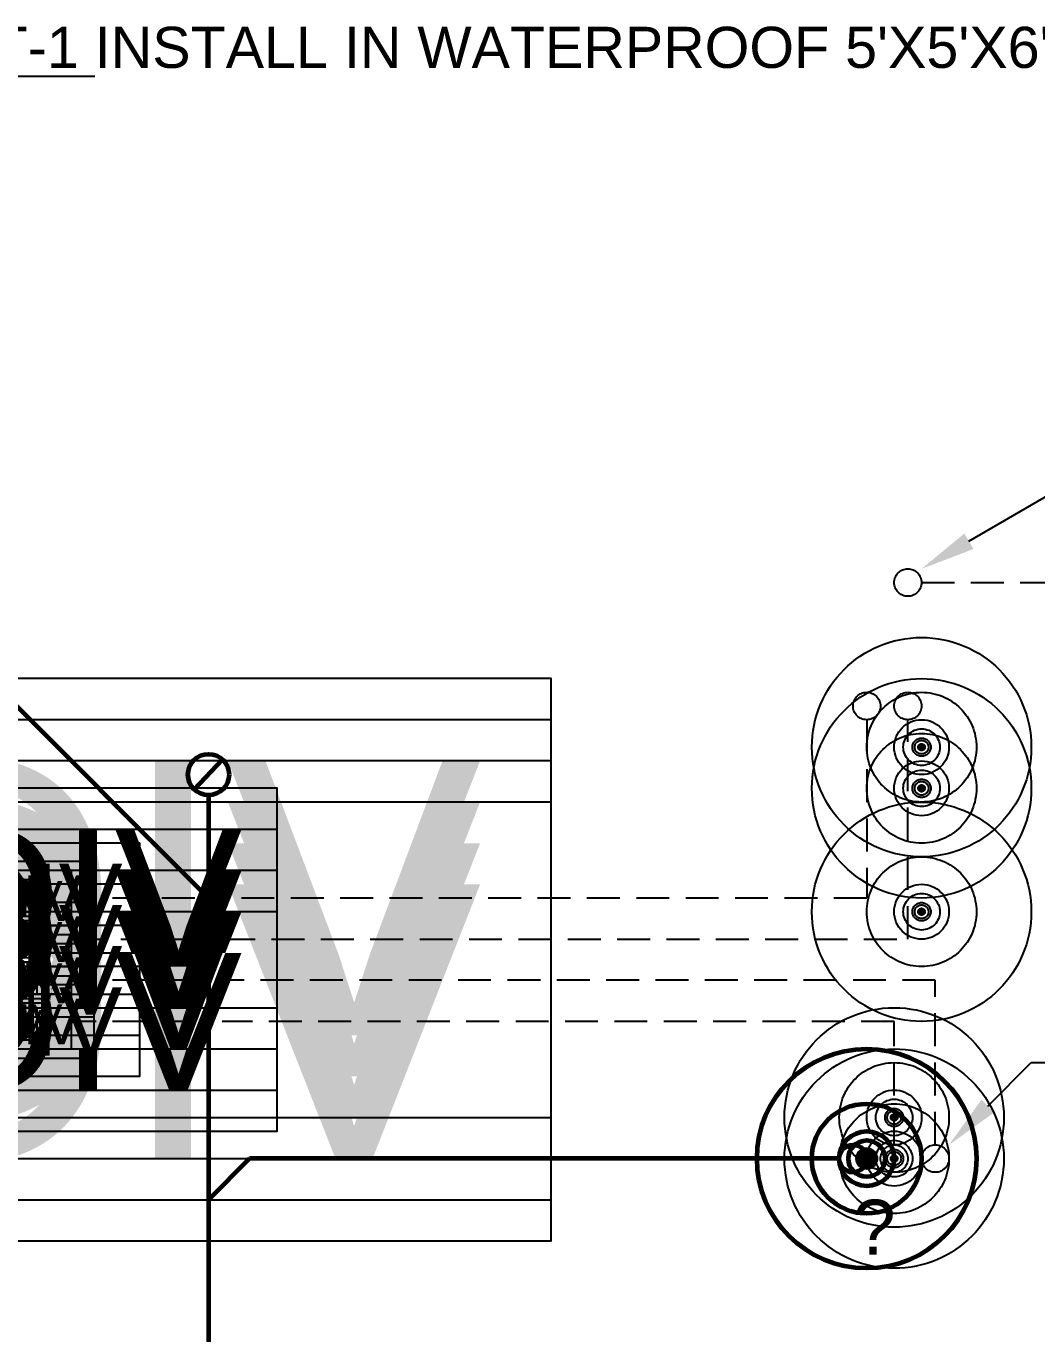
# Model space of a CAD drawing. Extents: x -29500 to 23517, y -2581 to 1886.
# Drawn here: x -751.9 to -530.8, y 454.8 to 740.9 of the extents above; entities that cross this region are included whole.
import ezdxf
from ezdxf import colors
from ezdxf.entities.mleader import LeaderData, LeaderLine
from ezdxf.enums import TextEntityAlignment as Align
from ezdxf.math import Vec2, Vec3

# ---------------------------------------------------------------- set-up
doc = ezdxf.new("R2010")
doc.units = 0
doc.header["$LTSCALE"] = 36
doc.header["$MEASUREMENT"] = 0
doc.linetypes.add('VENT', pattern=[0.3, 0.2, -0.1])
for name, color, linetype in [('G-ANNO-TEXT', 70, 'Continuous'), ('P-GOIV-N', 3, 'VENT'), ('P-GOIV-N @ 1 (1)', 3, 'VENT'), ('P-GOIV-N @ 1 (2)', 3, 'VENT'), ('P-GOIV-N @ 12', 3, 'VENT'), ('P-GOIV-N @ 128', 3, 'VENT'), ('P-GOIV-N @ 16', 3, 'VENT'), ('P-GOIV-N @ 192', 3, 'VENT'), ('P-GOIV-N @ 2', 3, 'VENT'), ('P-GOIV-N @ 24', 3, 'VENT'), ('P-GOIV-N @ 384', 3, 'VENT'), ('P-GOIV-N @ 4', 3, 'VENT'), ('P-GOIV-N @ 48', 3, 'VENT'), ('P-GOIV-N @ 64', 3, 'VENT'), ('P-GOIV-N @ 768', 3, 'VENT'), ('P-GOIV-N @ 8', 3, 'VENT'), ('P-GOIV-N @ 96', 3, 'VENT'), ('P-GV-N', 3, 'VENT'), ('P-GV-N @ 1 (1)', 3, 'VENT'), ('P-GV-N @ 1 (2)', 3, 'VENT'), ('P-GV-N @ 12', 3, 'VENT'), ('P-GV-N @ 128', 3, 'VENT'), ('P-GV-N @ 16', 3, 'VENT'), ('P-GV-N @ 192', 3, 'VENT'), ('P-GV-N @ 2', 3, 'VENT'), ('P-GV-N @ 24', 3, 'VENT'), ('P-GV-N @ 384', 3, 'VENT'), ('P-GV-N @ 4', 3, 'VENT'), ('P-GV-N @ 48', 3, 'VENT'), ('P-GV-N @ 64', 3, 'VENT'), ('P-GV-N @ 768', 3, 'VENT'), ('P-GV-N @ 8', 3, 'VENT'), ('P-GV-N @ 96', 3, 'VENT')]:
    doc.layers.add(name, color=color, linetype=linetype)
doc.layers.add('P-SAN-DFU', color=7, linetype='Continuous', plot=False)
for name, color, linetype, lineweight in [('P-SAN-N', 6, 'Continuous', 60), ('P-SAN-N @ 1 (1)', 6, 'Continuous', 60), ('P-SAN-N @ 1 (2)', 6, 'Continuous', 60), ('P-SAN-N @ 12', 6, 'Continuous', 60), ('P-SAN-N @ 128', 6, 'Continuous', 60), ('P-SAN-N @ 16', 6, 'Continuous', 60), ('P-SAN-N @ 192', 6, 'Continuous', 60), ('P-SAN-N @ 2', 6, 'Continuous', 60), ('P-SAN-N @ 24', 6, 'Continuous', 60), ('P-SAN-N @ 384', 6, 'Continuous', 60), ('P-SAN-N @ 4', 6, 'Continuous', 60), ('P-SAN-N @ 48', 6, 'Continuous', 60), ('P-SAN-N @ 64', 6, 'Continuous', 60), ('P-SAN-N @ 768', 6, 'Continuous', 60), ('P-SAN-N @ 8', 6, 'Continuous', 60), ('P-SAN-N @ 96', 6, 'Continuous', 60)]:
    doc.layers.add(name, color=color, linetype=linetype, lineweight=lineweight)
doc.styles.add('Arial', font='arial.ttf')

# ---------------------------------------------------------------- blocks, each defined once
blk = doc.blocks.new('*U6')
blk.add_circle((0, 0), 0.03125)
blk = doc.blocks.new('*U1226')
at = {"layer": 'P-GOIV-N @ 1 (1)'}
blk.add_blockref('*U6', (-556, 583.15), dxfattribs=at)
at = {"layer": 'P-GOIV-N @ 1 (2)'}
blk.add_blockref('*U6', (-556, 583.15), dxfattribs=at)
at = {"layer": 'P-GOIV-N @ 12', "xscale": 12, "yscale": 12, "zscale": 12}
blk.add_blockref('*U6', (-556, 583.15), dxfattribs=at)
at = {"layer": 'P-GOIV-N @ 128', "xscale": 128, "yscale": 128, "zscale": 128}
blk.add_blockref('*U6', (-556, 583.15), dxfattribs=at)
at = {"layer": 'P-GOIV-N @ 16', "xscale": 16, "yscale": 16, "zscale": 16}
blk.add_blockref('*U6', (-556, 583.15), dxfattribs=at)
at = {"layer": 'P-GOIV-N @ 192', "xscale": 192, "yscale": 192, "zscale": 192}
blk.add_blockref('*U6', (-556, 583.15), dxfattribs=at)
at = {"layer": 'P-GOIV-N @ 2', "xscale": 2, "yscale": 2, "zscale": 2}
blk.add_blockref('*U6', (-556, 583.15), dxfattribs=at)
at = {"layer": 'P-GOIV-N @ 24', "xscale": 24, "yscale": 24, "zscale": 24}
blk.add_blockref('*U6', (-556, 583.15), dxfattribs=at)
at = {"layer": 'P-GOIV-N @ 384', "xscale": 384, "yscale": 384, "zscale": 384}
blk.add_blockref('*U6', (-556, 583.15), dxfattribs=at)
at = {"layer": 'P-GOIV-N @ 4', "xscale": 4, "yscale": 4, "zscale": 4}
blk.add_blockref('*U6', (-556, 583.15), dxfattribs=at)
at = {"layer": 'P-GOIV-N @ 48', "xscale": 48, "yscale": 48, "zscale": 48}
blk.add_blockref('*U6', (-556, 583.15), dxfattribs=at)
at = {"layer": 'P-GOIV-N @ 64', "xscale": 64, "yscale": 64, "zscale": 64}
blk.add_blockref('*U6', (-556, 583.15), dxfattribs=at)
at = {"layer": 'P-GOIV-N @ 768', "xscale": 768, "yscale": 768, "zscale": 768}
blk.add_blockref('*U6', (-556, 583.15), dxfattribs=at)
at = {"layer": 'P-GOIV-N @ 8', "xscale": 8, "yscale": 8, "zscale": 8}
blk.add_blockref('*U6', (-556, 583.15), dxfattribs=at)
at = {"layer": 'P-GOIV-N @ 96', "xscale": 96, "yscale": 96, "zscale": 96}
blk.add_blockref('*U6', (-568, 592.15), dxfattribs=at)
blk = doc.blocks.new('*U1227')
at = {"layer": 'P-GOIV-N @ 1 (1)'}
blk.add_blockref('*U6', (-556, 574.15), dxfattribs=at)
at = {"layer": 'P-GOIV-N @ 1 (2)'}
blk.add_blockref('*U6', (-556, 574.15), dxfattribs=at)
at = {"layer": 'P-GOIV-N @ 12', "xscale": 12, "yscale": 12, "zscale": 12}
blk.add_blockref('*U6', (-556, 574.15), dxfattribs=at)
at = {"layer": 'P-GOIV-N @ 128', "xscale": 128, "yscale": 128, "zscale": 128}
blk.add_blockref('*U6', (-556, 574.15), dxfattribs=at)
at = {"layer": 'P-GOIV-N @ 16', "xscale": 16, "yscale": 16, "zscale": 16}
blk.add_blockref('*U6', (-556, 574.15), dxfattribs=at)
at = {"layer": 'P-GOIV-N @ 192', "xscale": 192, "yscale": 192, "zscale": 192}
blk.add_blockref('*U6', (-556, 574.15), dxfattribs=at)
at = {"layer": 'P-GOIV-N @ 2', "xscale": 2, "yscale": 2, "zscale": 2}
blk.add_blockref('*U6', (-556, 574.15), dxfattribs=at)
at = {"layer": 'P-GOIV-N @ 24', "xscale": 24, "yscale": 24, "zscale": 24}
blk.add_blockref('*U6', (-556, 574.15), dxfattribs=at)
at = {"layer": 'P-GOIV-N @ 384', "xscale": 384, "yscale": 384, "zscale": 384}
blk.add_blockref('*U6', (-556, 574.15), dxfattribs=at)
at = {"layer": 'P-GOIV-N @ 4', "xscale": 4, "yscale": 4, "zscale": 4}
blk.add_blockref('*U6', (-556, 574.15), dxfattribs=at)
at = {"layer": 'P-GOIV-N @ 48', "xscale": 48, "yscale": 48, "zscale": 48}
blk.add_blockref('*U6', (-556, 574.15), dxfattribs=at)
at = {"layer": 'P-GOIV-N @ 64', "xscale": 64, "yscale": 64, "zscale": 64}
blk.add_blockref('*U6', (-556, 574.15), dxfattribs=at)
at = {"layer": 'P-GOIV-N @ 768', "xscale": 768, "yscale": 768, "zscale": 768}
blk.add_blockref('*U6', (-556, 574.15), dxfattribs=at)
at = {"layer": 'P-GOIV-N @ 8', "xscale": 8, "yscale": 8, "zscale": 8}
blk.add_blockref('*U6', (-556, 574.15), dxfattribs=at)
at = {"layer": 'P-GOIV-N @ 96', "xscale": 96, "yscale": 96, "zscale": 96}
blk.add_blockref('*U6', (-559, 592.15), dxfattribs=at)
blk = doc.blocks.new('*U1228')
at = {"layer": 'P-GOIV-N @ 1 (1)'}
blk.add_blockref('*U6', (-562, 502.15), dxfattribs=at)
at = {"layer": 'P-GOIV-N @ 1 (2)'}
blk.add_blockref('*U6', (-562, 502.15), dxfattribs=at)
at = {"layer": 'P-GOIV-N @ 12', "xscale": 12, "yscale": 12, "zscale": 12}
blk.add_blockref('*U6', (-562, 502.15), dxfattribs=at)
at = {"layer": 'P-GOIV-N @ 128', "xscale": 128, "yscale": 128, "zscale": 128}
blk.add_blockref('*U6', (-562, 502.15), dxfattribs=at)
at = {"layer": 'P-GOIV-N @ 16', "xscale": 16, "yscale": 16, "zscale": 16}
blk.add_blockref('*U6', (-562, 502.15), dxfattribs=at)
at = {"layer": 'P-GOIV-N @ 192', "xscale": 192, "yscale": 192, "zscale": 192}
blk.add_blockref('*U6', (-562, 502.15), dxfattribs=at)
at = {"layer": 'P-GOIV-N @ 2', "xscale": 2, "yscale": 2, "zscale": 2}
blk.add_blockref('*U6', (-562, 502.15), dxfattribs=at)
at = {"layer": 'P-GOIV-N @ 24', "xscale": 24, "yscale": 24, "zscale": 24}
blk.add_blockref('*U6', (-562, 502.15), dxfattribs=at)
at = {"layer": 'P-GOIV-N @ 384', "xscale": 384, "yscale": 384, "zscale": 384}
blk.add_blockref('*U6', (-562, 502.15), dxfattribs=at)
at = {"layer": 'P-GOIV-N @ 4', "xscale": 4, "yscale": 4, "zscale": 4}
blk.add_blockref('*U6', (-562, 502.15), dxfattribs=at)
at = {"layer": 'P-GOIV-N @ 48', "xscale": 48, "yscale": 48, "zscale": 48}
blk.add_blockref('*U6', (-562, 502.15), dxfattribs=at)
at = {"layer": 'P-GOIV-N @ 64', "xscale": 64, "yscale": 64, "zscale": 64}
blk.add_blockref('*U6', (-562, 502.15), dxfattribs=at)
at = {"layer": 'P-GOIV-N @ 768', "xscale": 768, "yscale": 768, "zscale": 768}
blk.add_blockref('*U6', (-562, 502.15), dxfattribs=at)
at = {"layer": 'P-GOIV-N @ 8', "xscale": 8, "yscale": 8, "zscale": 8}
blk.add_blockref('*U6', (-562, 502.15), dxfattribs=at)
at = {"layer": 'P-GOIV-N @ 96', "xscale": 96, "yscale": 96, "zscale": 96}
blk.add_blockref('*U6', (-553, 493.15), dxfattribs=at)
blk = doc.blocks.new('*U1229')
at = {"layer": 'P-GOIV-N @ 1 (1)'}
blk.add_blockref('*U6', (-562, 493.15), dxfattribs=at)
at = {"layer": 'P-GOIV-N @ 1 (2)'}
blk.add_blockref('*U6', (-562, 493.15), dxfattribs=at)
at = {"layer": 'P-GOIV-N @ 12', "xscale": 12, "yscale": 12, "zscale": 12}
blk.add_blockref('*U6', (-562, 493.15), dxfattribs=at)
at = {"layer": 'P-GOIV-N @ 128', "xscale": 128, "yscale": 128, "zscale": 128}
blk.add_blockref('*U6', (-562, 493.15), dxfattribs=at)
at = {"layer": 'P-GOIV-N @ 16', "xscale": 16, "yscale": 16, "zscale": 16}
blk.add_blockref('*U6', (-562, 493.15), dxfattribs=at)
at = {"layer": 'P-GOIV-N @ 192', "xscale": 192, "yscale": 192, "zscale": 192}
blk.add_blockref('*U6', (-562, 493.15), dxfattribs=at)
at = {"layer": 'P-GOIV-N @ 2', "xscale": 2, "yscale": 2, "zscale": 2}
blk.add_blockref('*U6', (-562, 493.15), dxfattribs=at)
at = {"layer": 'P-GOIV-N @ 24', "xscale": 24, "yscale": 24, "zscale": 24}
blk.add_blockref('*U6', (-562, 493.15), dxfattribs=at)
at = {"layer": 'P-GOIV-N @ 384', "xscale": 384, "yscale": 384, "zscale": 384}
blk.add_blockref('*U6', (-562, 493.15), dxfattribs=at)
at = {"layer": 'P-GOIV-N @ 4', "xscale": 4, "yscale": 4, "zscale": 4}
blk.add_blockref('*U6', (-562, 493.15), dxfattribs=at)
at = {"layer": 'P-GOIV-N @ 48', "xscale": 48, "yscale": 48, "zscale": 48}
blk.add_blockref('*U6', (-562, 493.15), dxfattribs=at)
at = {"layer": 'P-GOIV-N @ 64', "xscale": 64, "yscale": 64, "zscale": 64}
blk.add_blockref('*U6', (-562, 493.15), dxfattribs=at)
at = {"layer": 'P-GOIV-N @ 768', "xscale": 768, "yscale": 768, "zscale": 768}
blk.add_blockref('*U6', (-562, 493.15), dxfattribs=at)
at = {"layer": 'P-GOIV-N @ 8', "xscale": 8, "yscale": 8, "zscale": 8}
blk.add_blockref('*U6', (-562, 493.15), dxfattribs=at)
at = {"layer": 'P-GOIV-N @ 96', "xscale": 96, "yscale": 96, "zscale": 96}
blk.add_blockref('*U6', (-562, 493.15), dxfattribs=at)
blk = doc.blocks.new('*U1232')
at = {"layer": 'P-SAN-N @ 1 (1)'}
blk.add_blockref('*U6', (-568, 493.15), dxfattribs=at)
at = {"layer": 'P-SAN-N @ 1 (2)'}
blk.add_blockref('*U6', (-568, 493.15), dxfattribs=at)
at = {"layer": 'P-SAN-N @ 12', "xscale": 12, "yscale": 12, "zscale": 12}
blk.add_blockref('*U6', (-568, 493.15), dxfattribs=at)
at = {"layer": 'P-SAN-N @ 128', "xscale": 128, "yscale": 128, "zscale": 128}
blk.add_blockref('*U6', (-568, 493.15), dxfattribs=at)
at = {"layer": 'P-SAN-N @ 16', "xscale": 16, "yscale": 16, "zscale": 16}
blk.add_blockref('*U6', (-568, 493.15), dxfattribs=at)
at = {"layer": 'P-SAN-N @ 192', "xscale": 192, "yscale": 192, "zscale": 192}
blk.add_blockref('*U6', (-568, 493.15), dxfattribs=at)
at = {"layer": 'P-SAN-N @ 2', "xscale": 2, "yscale": 2, "zscale": 2}
blk.add_blockref('*U6', (-568, 493.15), dxfattribs=at)
at = {"layer": 'P-SAN-N @ 24', "xscale": 24, "yscale": 24, "zscale": 24}
blk.add_blockref('*U6', (-568, 493.15), dxfattribs=at)
at = {"layer": 'P-SAN-N @ 384', "xscale": 384, "yscale": 384, "zscale": 384}
blk.add_blockref('*U6', (-568, 493.15), dxfattribs=at)
at = {"layer": 'P-SAN-N @ 4', "xscale": 4, "yscale": 4, "zscale": 4}
blk.add_blockref('*U6', (-568, 493.15), dxfattribs=at)
at = {"layer": 'P-SAN-N @ 48', "xscale": 48, "yscale": 48, "zscale": 48}
blk.add_blockref('*U6', (-568, 493.15), dxfattribs=at)
at = {"layer": 'P-SAN-N @ 64', "xscale": 64, "yscale": 64, "zscale": 64}
blk.add_blockref('*U6', (-568, 493.15), dxfattribs=at)
at = {"layer": 'P-SAN-N @ 768', "xscale": 768, "yscale": 768, "zscale": 768}
blk.add_blockref('*U6', (-568, 493.15), dxfattribs=at)
at = {"layer": 'P-SAN-N @ 8', "xscale": 8, "yscale": 8, "zscale": 8}
blk.add_blockref('*U6', (-568, 493.15), dxfattribs=at)
at = {"layer": 'P-SAN-N @ 96', "xscale": 96, "yscale": 96, "zscale": 96}
blk.add_blockref('*U6', (-571, 493.15), dxfattribs=at)
blk = doc.blocks.new('*U1243')
at = {"layer": 'P-GV-N @ 1 (1)'}
blk.add_blockref('*U6', (-556, 547.15), dxfattribs=at)
at = {"layer": 'P-GV-N @ 1 (2)'}
blk.add_blockref('*U6', (-556, 547.15), dxfattribs=at)
at = {"layer": 'P-GV-N @ 12', "xscale": 12, "yscale": 12, "zscale": 12}
blk.add_blockref('*U6', (-556, 547.15), dxfattribs=at)
at = {"layer": 'P-GV-N @ 128', "xscale": 128, "yscale": 128, "zscale": 128}
blk.add_blockref('*U6', (-556, 547.15), dxfattribs=at)
at = {"layer": 'P-GV-N @ 16', "xscale": 16, "yscale": 16, "zscale": 16}
blk.add_blockref('*U6', (-556, 547.15), dxfattribs=at)
at = {"layer": 'P-GV-N @ 192', "xscale": 192, "yscale": 192, "zscale": 192}
blk.add_blockref('*U6', (-556, 547.15), dxfattribs=at)
at = {"layer": 'P-GV-N @ 2', "xscale": 2, "yscale": 2, "zscale": 2}
blk.add_blockref('*U6', (-556, 547.15), dxfattribs=at)
at = {"layer": 'P-GV-N @ 24', "xscale": 24, "yscale": 24, "zscale": 24}
blk.add_blockref('*U6', (-556, 547.15), dxfattribs=at)
at = {"layer": 'P-GV-N @ 384', "xscale": 384, "yscale": 384, "zscale": 384}
blk.add_blockref('*U6', (-556, 547.15), dxfattribs=at)
at = {"layer": 'P-GV-N @ 4', "xscale": 4, "yscale": 4, "zscale": 4}
blk.add_blockref('*U6', (-556, 547.15), dxfattribs=at)
at = {"layer": 'P-GV-N @ 48', "xscale": 48, "yscale": 48, "zscale": 48}
blk.add_blockref('*U6', (-556, 547.15), dxfattribs=at)
at = {"layer": 'P-GV-N @ 64', "xscale": 64, "yscale": 64, "zscale": 64}
blk.add_blockref('*U6', (-556, 547.15), dxfattribs=at)
at = {"layer": 'P-GV-N @ 768', "xscale": 768, "yscale": 768, "zscale": 768}
blk.add_blockref('*U6', (-556, 547.15), dxfattribs=at)
at = {"layer": 'P-GV-N @ 8', "xscale": 8, "yscale": 8, "zscale": 8}
blk.add_blockref('*U6', (-556, 547.15), dxfattribs=at)
at = {"layer": 'P-GV-N @ 96', "xscale": 96, "yscale": 96, "zscale": 96}
blk.add_blockref('*U6', (-559, 619.15), dxfattribs=at)
blk = doc.blocks.new('*U50')
at = {"layer": 'DEFPOINTS'}
blk.add_lwpolyline([(-0.15625, -0.0625), (0.15625, -0.0625), (0.15625, 0.0625), (-0.15625, 0.0625)], close=True, dxfattribs=at)
at = {"style": 'Arial'}
blk.add_text('GOIV', height=0.078125, dxfattribs=at).set_placement((0, 0), align=Align.MIDDLE)
blk = doc.blocks.new('*U1272')
at = {"layer": 'P-GOIV-N @ 1 (1)', "linetype": 'ByBlock', "lineweight": -2}
blk.add_blockref('*U50', (-757, 523.15), dxfattribs=at)
at = {"layer": 'P-GOIV-N @ 1 (2)', "linetype": 'ByBlock', "lineweight": -2}
blk.add_blockref('*U50', (-757, 523.15), dxfattribs=at)
at = {"layer": 'P-GOIV-N @ 128', "linetype": 'ByBlock', "lineweight": -2, "xscale": 128, "yscale": 128, "zscale": 128}
blk.add_blockref('*U50', (-757, 523.15), dxfattribs=at)
at = {"layer": 'P-GOIV-N @ 192', "linetype": 'ByBlock', "lineweight": -2, "xscale": 192, "yscale": 192, "zscale": 192}
blk.add_blockref('*U50', (-757, 523.15), dxfattribs=at)
at = {"layer": 'P-GOIV-N @ 384', "linetype": 'ByBlock', "lineweight": -2, "xscale": 384, "yscale": 384, "zscale": 384}
blk.add_blockref('*U50', (-757, 523.15), dxfattribs=at)
at = {"layer": 'P-GOIV-N @ 48', "linetype": 'ByBlock', "lineweight": -2, "xscale": 48, "yscale": 48, "zscale": 48}
blk.add_blockref('*U50', (-757, 523.15), dxfattribs=at)
at = {"layer": 'P-GOIV-N @ 64', "linetype": 'ByBlock', "lineweight": -2, "xscale": 64, "yscale": 64, "zscale": 64}
blk.add_blockref('*U50', (-757, 523.15), dxfattribs=at)
at = {"layer": 'P-GOIV-N @ 768', "linetype": 'ByBlock', "lineweight": -2, "xscale": 768, "yscale": 768, "zscale": 768}
blk.add_blockref('*U50', (-757, 523.15), dxfattribs=at)
at = {"layer": 'P-GOIV-N @ 96', "linetype": 'ByBlock', "lineweight": -2, "xscale": 96, "yscale": 96, "zscale": 96}
blk.add_blockref('*U50', (-757, 523.15), dxfattribs=at)
blk = doc.blocks.new('*U1273')
at = {"layer": 'P-GOIV-N @ 1 (1)', "linetype": 'ByBlock', "lineweight": -2}
blk.add_blockref('*U50', (-757, 532.15), dxfattribs=at)
at = {"layer": 'P-GOIV-N @ 1 (2)', "linetype": 'ByBlock', "lineweight": -2}
blk.add_blockref('*U50', (-757, 532.15), dxfattribs=at)
at = {"layer": 'P-GOIV-N @ 128', "linetype": 'ByBlock', "lineweight": -2, "xscale": 128, "yscale": 128, "zscale": 128}
blk.add_blockref('*U50', (-757, 532.15), dxfattribs=at)
at = {"layer": 'P-GOIV-N @ 192', "linetype": 'ByBlock', "lineweight": -2, "xscale": 192, "yscale": 192, "zscale": 192}
blk.add_blockref('*U50', (-757, 532.15), dxfattribs=at)
at = {"layer": 'P-GOIV-N @ 384', "linetype": 'ByBlock', "lineweight": -2, "xscale": 384, "yscale": 384, "zscale": 384}
blk.add_blockref('*U50', (-757, 532.15), dxfattribs=at)
at = {"layer": 'P-GOIV-N @ 48', "linetype": 'ByBlock', "lineweight": -2, "xscale": 48, "yscale": 48, "zscale": 48}
blk.add_blockref('*U50', (-757, 532.15), dxfattribs=at)
at = {"layer": 'P-GOIV-N @ 64', "linetype": 'ByBlock', "lineweight": -2, "xscale": 64, "yscale": 64, "zscale": 64}
blk.add_blockref('*U50', (-757, 532.15), dxfattribs=at)
at = {"layer": 'P-GOIV-N @ 768', "linetype": 'ByBlock', "lineweight": -2, "xscale": 768, "yscale": 768, "zscale": 768}
blk.add_blockref('*U50', (-757, 532.15), dxfattribs=at)
at = {"layer": 'P-GOIV-N @ 96', "linetype": 'ByBlock', "lineweight": -2, "xscale": 96, "yscale": 96, "zscale": 96}
blk.add_blockref('*U50', (-757, 532.15), dxfattribs=at)
blk = doc.blocks.new('*U1274')
at = {"layer": 'P-GOIV-N @ 1 (1)', "linetype": 'ByBlock', "lineweight": -2}
blk.add_blockref('*U50', (-757, 541.15), dxfattribs=at)
at = {"layer": 'P-GOIV-N @ 1 (2)', "linetype": 'ByBlock', "lineweight": -2}
blk.add_blockref('*U50', (-757, 541.15), dxfattribs=at)
at = {"layer": 'P-GOIV-N @ 128', "linetype": 'ByBlock', "lineweight": -2, "xscale": 128, "yscale": 128, "zscale": 128}
blk.add_blockref('*U50', (-757, 541.15), dxfattribs=at)
at = {"layer": 'P-GOIV-N @ 192', "linetype": 'ByBlock', "lineweight": -2, "xscale": 192, "yscale": 192, "zscale": 192}
blk.add_blockref('*U50', (-757, 541.15), dxfattribs=at)
at = {"layer": 'P-GOIV-N @ 384', "linetype": 'ByBlock', "lineweight": -2, "xscale": 384, "yscale": 384, "zscale": 384}
blk.add_blockref('*U50', (-757, 541.15), dxfattribs=at)
at = {"layer": 'P-GOIV-N @ 48', "linetype": 'ByBlock', "lineweight": -2, "xscale": 48, "yscale": 48, "zscale": 48}
blk.add_blockref('*U50', (-757, 541.15), dxfattribs=at)
at = {"layer": 'P-GOIV-N @ 64', "linetype": 'ByBlock', "lineweight": -2, "xscale": 64, "yscale": 64, "zscale": 64}
blk.add_blockref('*U50', (-757, 541.15), dxfattribs=at)
at = {"layer": 'P-GOIV-N @ 768', "linetype": 'ByBlock', "lineweight": -2, "xscale": 768, "yscale": 768, "zscale": 768}
blk.add_blockref('*U50', (-757, 541.15), dxfattribs=at)
at = {"layer": 'P-GOIV-N @ 96', "linetype": 'ByBlock', "lineweight": -2, "xscale": 96, "yscale": 96, "zscale": 96}
blk.add_blockref('*U50', (-757, 541.15), dxfattribs=at)
blk = doc.blocks.new('*U1275')
at = {"layer": 'P-GOIV-N @ 1 (1)', "linetype": 'ByBlock', "lineweight": -2}
blk.add_blockref('*U50', (-757, 550.15), dxfattribs=at)
at = {"layer": 'P-GOIV-N @ 1 (2)', "linetype": 'ByBlock', "lineweight": -2}
blk.add_blockref('*U50', (-757, 550.15), dxfattribs=at)
at = {"layer": 'P-GOIV-N @ 128', "linetype": 'ByBlock', "lineweight": -2, "xscale": 128, "yscale": 128, "zscale": 128}
blk.add_blockref('*U50', (-757, 550.15), dxfattribs=at)
at = {"layer": 'P-GOIV-N @ 192', "linetype": 'ByBlock', "lineweight": -2, "xscale": 192, "yscale": 192, "zscale": 192}
blk.add_blockref('*U50', (-757, 550.15), dxfattribs=at)
at = {"layer": 'P-GOIV-N @ 384', "linetype": 'ByBlock', "lineweight": -2, "xscale": 384, "yscale": 384, "zscale": 384}
blk.add_blockref('*U50', (-757, 550.15), dxfattribs=at)
at = {"layer": 'P-GOIV-N @ 48', "linetype": 'ByBlock', "lineweight": -2, "xscale": 48, "yscale": 48, "zscale": 48}
blk.add_blockref('*U50', (-757, 550.15), dxfattribs=at)
at = {"layer": 'P-GOIV-N @ 64', "linetype": 'ByBlock', "lineweight": -2, "xscale": 64, "yscale": 64, "zscale": 64}
blk.add_blockref('*U50', (-757, 550.15), dxfattribs=at)
at = {"layer": 'P-GOIV-N @ 768', "linetype": 'ByBlock', "lineweight": -2, "xscale": 768, "yscale": 768, "zscale": 768}
blk.add_blockref('*U50', (-757, 550.15), dxfattribs=at)
at = {"layer": 'P-GOIV-N @ 96', "linetype": 'ByBlock', "lineweight": -2, "xscale": 96, "yscale": 96, "zscale": 96}
blk.add_blockref('*U50', (-757, 550.15), dxfattribs=at)
blk = doc.blocks.new('FLOOR CLEAN OUT')
at = {"color": 7, "linetype": 'Continuous'}
blk.add_line((0.034, -0.0323), (-0.0341, 0.0321), dxfattribs=at)
at = {"linetype": 'Continuous'}
blk.add_circle((0, 0), 0.0469, dxfattribs=at)

msp = doc.modelspace()

# ---------------------------------------------------------------- linework, layer by layer
at = {"layer": 'P-GOIV-N'}
for p, q in [((-568, 589.15), (-568, 550.15)), ((-559, 541.15), (-559, 589.15)), ((-715, 550.15), (-742, 550.15)), ((-568, 550.15), (-709, 550.15)), ((-742, 541.15), (-715, 541.15)), ((-709, 541.15), (-559, 541.15)), ((-715, 532.15), (-742, 532.15)), ((-553, 532.15), (-709, 532.15)), ((-553, 496.15), (-553, 532.15)), ((-715, 523.15), (-742, 523.15)), ((-562, 523.15), (-709, 523.15)), ((-562, 496.15), (-562, 523.15))]:
    msp.add_line(p, q, dxfattribs=at)
at = {"layer": 'P-GV-N'}
msp.add_line((-556, 619.15), (-460, 619.15), dxfattribs=at)
at = {"layer": 'P-SAN-N'}
for p, q in [((-778, 616.15), (-712, 550.15)), ((-712, 572.65), (-712, 364.15)), ((-703, 493.15), (-712, 484.15)), ((-574, 493.15), (-703, 493.15))]:
    msp.add_line(p, q, dxfattribs=at)

# ---------------------------------------------------------------- block references
at = {"layer": 'P-GOIV-N'}
for name in ['*U1226', '*U1275', '*U1227', '*U1274', '*U1273', '*U1272', '*U1228', '*U1229']:
    msp.add_blockref(name, (0, 0), dxfattribs=at)
at = {"layer": 'P-GV-N'}
msp.add_blockref('*U1243', (0, 0), dxfattribs=at)
at = {"layer": 'P-SAN-N'}
msp.add_blockref('*U1232', (0, 0), dxfattribs=at)
at = {"layer": 'P-SAN-N @ 96', "xscale": 96, "yscale": 96, "zscale": 96, "rotation": 270}
msp.add_blockref('FLOOR CLEAN OUT', (-712, 577.15), dxfattribs=at)

# ---------------------------------------------------------------- texts
at = {"layer": 'P-SAN-DFU', "color": 3, "insert": (-571, 484.15), "char_height": 12, "attachment_point": 1, "style": 'Arial'}
msp.add_mtext_dynamic_manual_height_columns('?', width=68, gutter_width=60, heights=[0], dxfattribs=at)

# ---------------------------------------------------------------- leaders
at = {"layer": 'G-ANNO-TEXT'}
ml = msp.add_multileader_mtext('Standard', dxfattribs=at)
ml.set_content("{\\LGT-1} INSTALL IN WATERPROOF 5'X5'X6' DEEP PIT - {\\LGT-1} SHALL BE PROVIDED WITH EXTENSION TO FINISHED FLOOR WITH HEAVY DUTY H20 LOADING COVER", color=256, style='Arial')
ml.set_leader_properties(color=256, linetype='ByLayer', lineweight=-1)
ml.build(insert=Vec2(0, 0))
ml.multileader.update_dxf_attribs({"has_dogleg": 0, "dogleg_length": 0.125, "arrow_head_size": 12, "scale": 96})
ctx = ml.context
ctx.base_point, ctx.scale, ctx.char_height, ctx.arrow_head_size, ctx.landing_gap_size, ctx.plane_origin = Vec3(-772, 736.15), 96, 9, 12, 3, Vec3(-841, 709.15)
notes = []
notes.append((ctx, [(0, (1, 1, 0), (-784, 736.15), (1, 0), 12, [(0, [(-841, 709.15), (-814, 736.15)], 0, [])])]))
ctx.mtext.insert, ctx.mtext.width, ctx.mtext.flow_direction = Vec3(-769, 740.73), 252.9809, 5
ml = msp.add_multileader_mtext('Standard', dxfattribs=at)
ml.set_content('2"GDV-UP\\P4"V-UP\\P(2)4"GOIV-UP', color=256, style='Arial')
ml.set_leader_properties(color=256, linetype='ByLayer', lineweight=-1)
ml.build(insert=Vec2(0, 0))
ml.multileader.update_dxf_attribs({"has_dogleg": 0, "dogleg_length": 0.125, "arrow_head_size": 12, "scale": 96})
ctx = ml.context
ctx.base_point, ctx.scale, ctx.char_height, ctx.arrow_head_size, ctx.landing_gap_size, ctx.plane_origin = Vec3(176, 664.15), 96, 9, 12, 3, Vec3(-553, 595.15)
notes.append((ctx, [(0, (1, 1, 0), (164, 664.15), (1, 0), 12, [(0, [(-556, 622.15), (-484, 664.15)], 0, [])])]))
ctx.mtext.insert, ctx.mtext.flow_direction = Vec3(179, 669.98), 5
ml = msp.add_multileader_mtext('Standard', dxfattribs=at)
ml.set_content('(2)6"GOIV-UP\\P4"SS-UP', color=256, style='Arial')
ml.set_leader_properties(color=256, linetype='ByLayer', lineweight=-1)
ml.build(insert=Vec2(0, 0))
ml.multileader.update_dxf_attribs({"has_dogleg": 0, "dogleg_length": 0.125, "arrow_head_size": 12, "scale": 96})
ctx = ml.context
ctx.base_point, ctx.scale, ctx.char_height, ctx.arrow_head_size, ctx.landing_gap_size, ctx.plane_origin = Vec3(176, 514.15), 96, 9, 12, 3, Vec3(-562, 496.15)
notes.append((ctx, [(0, (1, 1, 0), (164, 514.15), (1, 0), 12, [(0, [(-550, 496.15), (-532, 514.15)], 0, [])])]))
ctx.mtext.insert, ctx.mtext.flow_direction = Vec3(179, 518.73), 5
for ctx, leaders in notes:
    for number, flags, end, landing, length, lines in leaders:
        leader = LeaderData()
        leader.index, (leader.has_last_leader_line, leader.has_dogleg_vector, leader.attachment_direction) = number, flags
        leader.last_leader_point, leader.dogleg_vector, leader.dogleg_length = Vec3(end), Vec3(landing), length
        for number, points, colour, breaks in lines:
            line = LeaderLine()
            line.index, line.vertices, line.color, line.breaks = number, Vec3.list(points), colors.encode_raw_color(colour), breaks
            leader.lines.append(line)
        ctx.leaders.append(leader)

doc.saveas('drawing.dxf')
